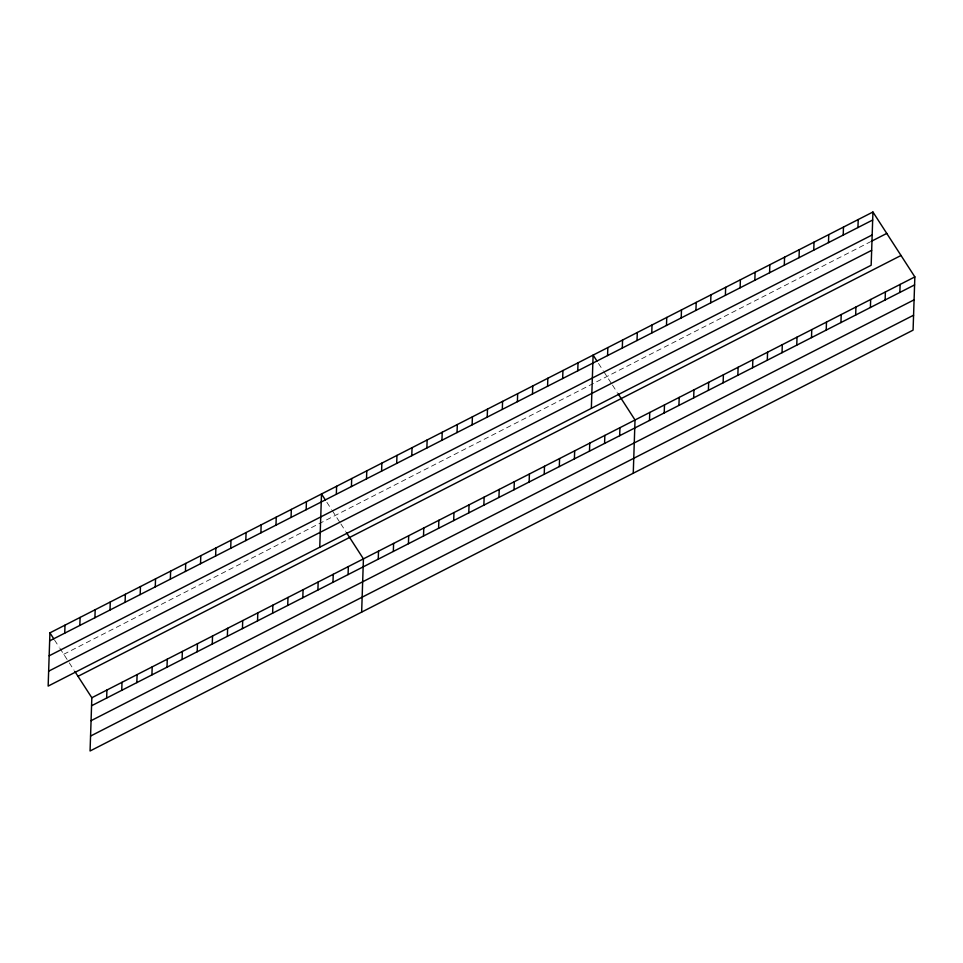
<?xml version="1.0" encoding="UTF-8"?>
<svg xmlns="http://www.w3.org/2000/svg" width="963" height="963" viewBox="0 0 963 963"><rect width="100%" height="100%" fill="white"/><g stroke="black" fill="none" stroke-linecap="round" stroke-linejoin="round"><path stroke-width="0.72" stroke-dasharray="4.82 3.61" d="M63.751 654.274L870.696 241.641M598.492 363.424L603.103 370.562M603.873 371.754L611.686 383.864M612.48 385.092L617.235 392.447M326.89 502.301L331.501 509.439M332.271 510.631L340.095 522.74M340.89 523.968L345.633 531.323M54.53 639.998L59.14 647.136M59.911 648.316L68.493 661.617M69.288 662.845L74.043 670.2"/><path stroke-width="1.44" d="M49.92 632.86L48.15 686.101L871.166 265.258L872.935 212.016L49.92 632.86L53.759 638.806M64.738 633.16L65.003 625.143M79.833 625.444L80.098 617.427M74.837 671.428L91.834 697.742L90.065 750.984L913.08 330.14L914.85 276.899L872.935 212.016M94.916 617.728L95.181 609.711M106.652 698.043L106.917 690.026M110.011 610.012L110.276 601.995M121.747 690.327L122.012 682.31M125.094 602.296L125.359 594.279M136.83 682.611L137.095 674.594M140.189 594.58L140.454 586.563M151.913 674.894L152.19 666.878M155.272 586.864L155.537 578.847M167.008 667.178L167.273 659.161M170.355 579.148L170.632 571.131M182.091 659.462L182.356 651.445M185.45 571.432L185.715 563.415M197.186 651.746L197.451 643.729M200.533 563.716L200.798 555.699M212.269 644.03L212.534 636.013M215.628 556L215.893 547.983M227.364 636.314L227.629 628.297M230.711 548.284L230.976 540.267M242.447 628.598L242.712 620.581M245.806 540.568L246.071 532.551M257.542 620.882L257.807 612.865M260.889 532.852L261.154 524.835M272.625 613.166L272.89 605.149M275.984 525.136L276.249 517.119M287.72 605.45L287.985 597.433M291.067 517.42L291.332 509.415M302.803 597.734L303.068 589.729M306.162 509.704L306.427 501.699M317.898 590.018L318.163 582.013M319.752 547.225L321.51 493.983L325.35 499.929M332.981 582.302L333.246 574.297M336.34 494.272L336.605 486.267M348.076 574.586L348.341 566.581M351.423 486.556L351.688 478.551M361.655 612.107L363.424 558.865L346.427 532.551M366.518 478.84L366.783 470.835M378.254 559.154L378.519 551.149M381.601 471.124L381.866 463.119M393.337 551.438L393.602 543.433M396.696 463.408L396.961 455.403M408.432 543.722L408.697 535.717M411.779 455.704L412.044 447.687M423.515 536.006L423.78 528.001M426.874 447.988L427.139 439.971M438.598 528.302L438.875 520.285M441.957 440.272L442.222 432.255M453.693 520.586L453.958 512.569M457.04 432.556L457.317 424.539M468.776 512.87L469.053 504.853M472.135 424.839L472.4 416.823M483.871 505.154L484.136 497.137M487.218 417.123L487.495 409.106M498.954 497.438L499.219 489.421M502.313 409.407L502.578 401.39M514.049 489.722L514.314 481.705M517.396 401.691L517.661 393.674M529.132 482.006L529.397 473.989M532.491 393.975L532.756 385.958M544.227 474.29L544.492 466.273M547.574 386.259L547.839 378.242M559.31 466.574L559.575 458.557M562.669 378.543L562.934 370.526M574.405 458.857L574.67 450.84M577.752 370.827L578.017 362.81M589.488 451.141L589.753 443.124M591.342 408.348L593.112 355.094L596.952 361.041M604.583 443.425L604.848 435.408M607.569 355.576L607.834 347.571M622.303 348.052L622.567 340.035M619.666 435.709L619.931 427.692M637.025 340.517L637.289 332.512M633.257 473.23L635.026 419.976L618.029 393.662M651.758 332.993L652.023 324.976M649.483 420.458L649.748 412.453M666.48 325.458L666.745 317.441M664.217 412.934L664.482 404.917M681.214 317.922L681.479 309.917M678.939 405.399L679.204 397.394M695.936 310.399L696.201 302.382M693.673 397.875L693.938 389.859M710.67 302.864L710.935 294.847M708.395 390.34L708.66 382.323M725.392 295.328L725.657 287.323M723.129 382.805L723.394 374.8M740.126 287.805L740.391 279.788M737.851 375.281L738.115 367.264M754.848 280.269L755.112 272.264M752.585 367.746L752.849 359.729M769.581 272.746L769.846 264.729M767.306 360.21L767.571 352.205M784.303 265.21L784.568 257.193M782.04 352.687L782.305 344.67M799.037 257.675L799.302 249.67M796.762 345.151L797.027 337.146M813.759 250.151L814.024 242.134M811.496 337.628L811.761 329.611M828.493 242.616L828.758 234.599M826.218 330.092L826.483 322.075M843.215 235.08L843.48 227.075M840.94 322.557L841.217 314.552M857.949 227.557L858.214 219.54M855.674 315.033L855.938 307.016M870.396 307.498L870.672 299.481M885.129 299.962L885.394 291.958M899.851 292.439L900.128 284.422M49.655 640.864L872.671 220.021M49.161 655.803L872.177 234.948M872.045 240.955L886.767 233.419M48.644 671.175L871.659 250.332M78.003 676.327L901.019 255.484M91.834 697.742L914.85 276.899M91.569 705.759L914.585 284.904M91.064 720.685L914.092 299.83M90.558 736.057L913.574 315.214"/></g></svg>
